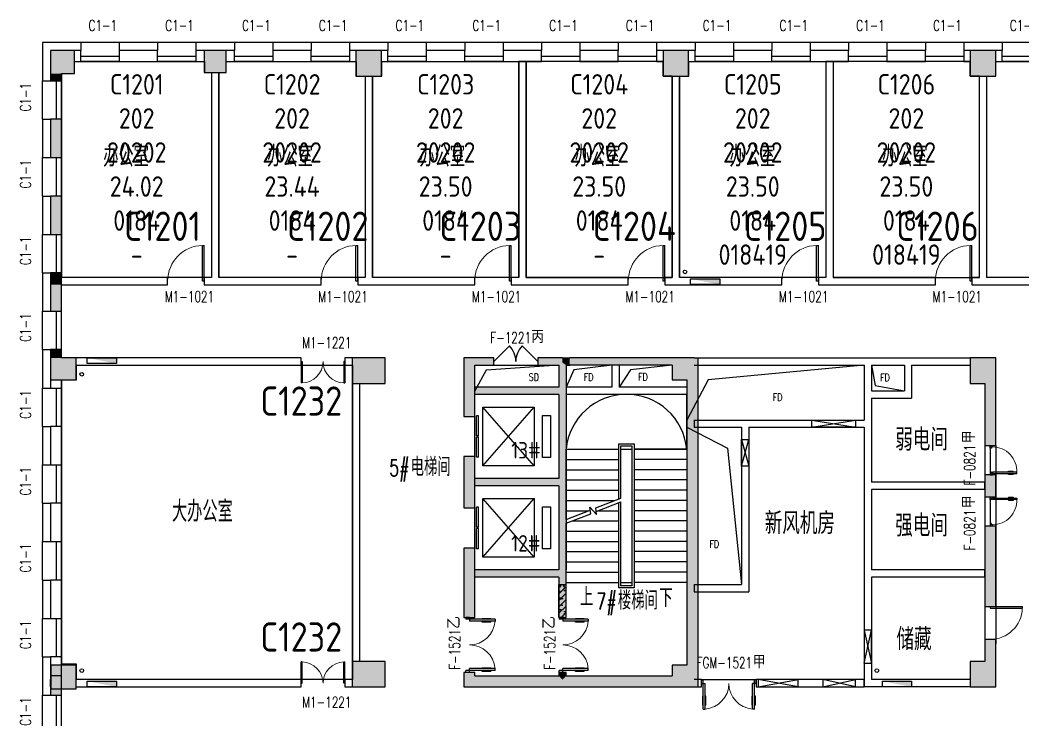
# Model space of a CAD drawing. Extents: x 1762714 to 1838512, y 310267 to 413040.
# Drawn here: x 1762739 to 1790170, y 320701 to 339840 of the extents above; entities that cross this region are included whole.
import ezdxf
from ezdxf.enums import TextEntityAlignment as Align

# ---------------------------------------------------------------- set-up
doc = ezdxf.new("R2010")
doc.units = 0
doc.header["$LTSCALE"] = 1000
doc.header["$MEASUREMENT"] = 0
for name, color, linetype in [('body', 30, 'Continuous'), ('name', 1, 'Continuous'), ('RM', 4, 'Continuous'), ('RM$', 5, 'Continuous'), ('RM$TXT', 5, 'Continuous'), ('消防', 222, 'Continuous')]:
    doc.layers.add(name, color=color, linetype=linetype)
doc.styles.add('-宋体', font='GBENOR.shx', dxfattribs={"bigfont": 'GBCBIG.shx'})
doc.styles.add('_HZTXT', font='txt.shx', dxfattribs={"width": 0.8, "bigfont": 'hztxt.shx'})
doc.styles.add('_TCH_DIM', font='SIMPLEX', dxfattribs={"bigfont": 'GBCBIG'})
doc.styles.add('_TCH_WINDOW', font='txt.shx', dxfattribs={"height": 3.5, "bigfont": 'hztxt.shx'})
doc.styles.get("Standard").update_dxf_attribs({"font": 'gbenor.shx', "bigfont": 'gbcbig.shx'})

# ---------------------------------------------------------------- blocks, each defined once
blk = doc.blocks.new('cde')
at = {"layer": '消防'}
blk.add_hatch(color=256, dxfattribs=at).paths.add_polyline_path([(-873427, -271674), (-874227, -271674), (-873427, -271834)])
blk.add_lwpolyline([(-874227, -271674), (-873427, -271674), (-873427, -271834), (-874227, -271834)], close=True, dxfattribs=at)
blk = doc.blocks.new('dxwq')
at = {"layer": 'name'}
for s, p in [('13#', (-1158128, -383031)), ('12#', (-1158128, -385577))]:
    blk.add_text(s, height=450, dxfattribs=at).set_placement(p)
blk = doc.blocks.new('$WINLIB2D$00000004')
for p, q in [((-0.5, 0.5), (0.5, 0.5)), ((-0.5, 0.241), (0.5, 0.241)), ((-0.5, -0.5), (0.5, -0.5))]:
    blk.add_line(p, q)
blk = doc.blocks.new('$DorLib2D$00000001')
for p, q in [((0.45, 0.975), (0.5, 0.975)), ((0.45, 0), (0.45, 0.975)), ((0.5, 0), (0.5, 0.975)), ((0.5, 0), (0.45, 0))]:
    blk.add_line(p, q)
at = {"lineweight": 13}
blk.add_arc((0.475, 0), 0.975, 91.4693, 180, dxfattribs=at)
blk = doc.blocks.new('$DorLib2D$00000002')
for p, q in [((-0.5, 0), (-0.5, 0.4875)), ((-0.475, 0.4875), (-0.5, 0.4875)), ((-0.475, 0), (-0.475, 0.4875)), ((0.475, 0), (0.475, 0.4875)), ((0.475, 0.4875), (0.5, 0.4875)), ((0.5, 0), (0.5, 0.4875)), ((-0.5, 0), (-0.475, 0)), ((0.5, 0), (0.475, 0))]:
    blk.add_line(p, q)
at = {"lineweight": 13}
for centre, start, end in [((-0.4875, 0), 0, 88.53072), ((0.4875, 0), 91.46928, 180)]:
    blk.add_arc(centre, 0.4875, start, end, dxfattribs=at)
blk = doc.blocks.new('$DorLib2D$00000009')
at = {"lineweight": 13}
for p, q in [((0.378, 0.782), (0.378, 0.624)), ((0.489, 0.782), (0.489, 0.624))]:
    blk.add_line(p, q, dxfattribs=at)
for p, q in [((0.413, 0.782), (0.378, 0.782)), ((0.413, 0.905), (0.413, 0.081)), ((0.454, 0.905), (0.413, 0.905)), ((0.454, 0.081), (0.454, 0.905)), ((0.489, 0.782), (0.454, 0.782)), ((0.413, 0.624), (0.378, 0.624)), ((0.489, 0.624), (0.454, 0.624)), ((-0.494, 0.081), (-0.453, 0.081)), ((-0.494, -0.002), (-0.494, 0.081)), ((-0.453, 0.081), (-0.453, 0.039)), ((-0.453, 0.039), (-0.412, 0.039)), ((-0.412, 0.039), (-0.412, -0.002)), ((0.413, 0.081), (0.454, 0.081)), ((0.454, 0.039), (0.413, 0.039)), ((0.413, 0.039), (0.413, -0.002)), ((0.495, 0.081), (0.454, 0.081)), ((0.454, 0.081), (0.454, 0.039)), ((0.495, -0.002), (0.495, 0.081)), ((-0.494, -0.002), (-0.494, -0.002)), ((-0.412, -0.002), (-0.494, -0.002)), ((0.413, -0.002), (0.495, -0.002)), ((0.495, -0.002), (0.495, -0.002))]:
    blk.add_line(p, q)
blk.add_arc((0.372, 0.082), 0.825, 87.134, 180.0717, dxfattribs=at)
blk = doc.blocks.new('$DorLib2D$00000011')
at = {"lineweight": 13}
for p, q in [((-0.483, 0.396), (-0.483, 0.235)), ((-0.417, 0.396), (-0.417, 0.235)), ((0.417, 0.396), (0.417, 0.235)), ((0.483, 0.396), (0.483, 0.235))]:
    blk.add_line(p, q, dxfattribs=at)
for p, q in [((-0.483, 0.396), (-0.467, 0.396)), ((-0.467, 0.471), (-0.467, -0.062)), ((-0.467, 0.471), (-0.433, 0.471)), ((-0.433, 0.471), (-0.433, 0.004)), ((-0.417, 0.396), (-0.433, 0.396)), ((0.417, 0.396), (0.433, 0.396)), ((0.433, 0.471), (0.433, 0.004)), ((0.467, 0.471), (0.433, 0.471)), ((0.467, 0.471), (0.467, -0.062)), ((0.483, 0.396), (0.467, 0.396)), ((-0.483, 0.235), (-0.467, 0.235)), ((-0.417, 0.235), (-0.433, 0.235)), ((0.417, 0.235), (0.433, 0.235)), ((0.483, 0.235), (0.467, 0.235)), ((-0.5, 0.004), (-0.433, 0.004)), ((-0.5, 0.004), (-0.5, -0.062)), ((0.5, 0.004), (0.433, 0.004)), ((0.5, 0.004), (0.5, -0.062)), ((-0.5, -0.062), (-0.467, -0.062)), ((0.5, -0.062), (0.467, -0.062))]:
    blk.add_line(p, q)
for centre, start, end in [((-0.467, 0.004), 0, 85.904), ((0.467, 0.004), 94.096, 180)]:
    blk.add_arc(centre, 0.467, start, end, dxfattribs=at)
blk = doc.blocks.new('$TCHSYS$LDOR22D')
for p, q in [((-0.517, 0.833), (-0.017, 0.833)), ((-0.517, 0.833), (-0.517, 0.667)), ((-0.017, 0.833), (-0.017, 0.667)), ((0.017, 0.833), (0.017, 0.667)), ((0.017, 0.833), (0.517, 0.833)), ((0.517, 0.833), (0.517, 0.667)), ((-0.517, 0.667), (-0.017, 0.667)), ((-0.5, 0.5), (0.5, 0.5)), ((0.017, 0.667), (0.517, 0.667))]:
    blk.add_line(p, q)
blk = doc.blocks.new('$DorLib2D$00000116')
at = {"color": 0}
for p, q in [((-0.5, 0), (-0.146, 0.354)), ((0.5, 0), (0.146, 0.354))]:
    blk.add_line(p, q, dxfattribs=at)
for centre, start, end in [((-0.5, 0), 0, 45), ((0.5, 0), 135, 180)]:
    blk.add_arc(centre, 0.5, start, end, dxfattribs=at)

msp = doc.modelspace()

# ---------------------------------------------------------------- hatches: boundary and pattern name
at = {"layer": 'body'}
for points in [[(1763576, 338378), (1764226, 338378), (1764226, 339003), (1763576, 339003)], [(1767776, 338403), (1768376, 338403), (1768376, 339003), (1767776, 339003)], [(1771926, 338303), (1772626, 338303), (1772626, 339003), (1771926, 339003)], [(1780326, 338303), (1781026, 338303), (1781026, 339003), (1780326, 339003)], [(1788726, 338303), (1789426, 338303), (1789426, 339003), (1788726, 339003)], [(1763876, 338378), (1763576, 338378), (1763576, 338178), (1763876, 338178)], [(1763576, 337128), (1763576, 336078), (1763876, 336078), (1763876, 337128)], [(1763576, 335028), (1763576, 333978), (1763876, 333978), (1763876, 335028)], [(1763876, 332603), (1763876, 332928), (1763576, 332928), (1763576, 332603)], [(1763576, 332603), (1763576, 331878), (1763876, 331878), (1763876, 332603)], [(1763576, 330603), (1763876, 330603), (1763876, 330828), (1763576, 330828)], [(1763576, 330003), (1764276, 330003), (1764276, 330603), (1763576, 330603)], [(1771826, 329903), (1772726, 329903), (1772726, 330603), (1771826, 330603)], [(1775176, 330403), (1775701, 330403), (1775701, 330603), (1774876, 330603)], [(1774876, 330603), (1774876, 329003), (1775176, 329003), (1775176, 330403)], [(1777576, 330603), (1776901, 330603), (1776901, 330403), (1777476, 330403), (1777576, 330470)], [(1777576, 330470), (1777676, 330403), (1777776, 330403), (1777776, 330603), (1777576, 330603)], [(1779026, 330403), (1779026, 330603), (1777776, 330603), (1777776, 330403)], [(1780576, 330403), (1780576, 330603), (1779026, 330603), (1779026, 330403)], [(1781176, 330603), (1780576, 330603), (1780576, 330003), (1781176, 330003)], [(1781176, 330603), (1781176, 330003), (1780976, 330003), (1780976, 329803), (1781276, 329803), (1781276, 330603)], [(1788726, 329903), (1789426, 329903), (1789426, 330603), (1788726, 330603)], [(1777576, 330470), (1777476, 330403), (1777476, 329803), (1777542, 329737), (1777676, 329803), (1777676, 330403)], [(1777542, 329737), (1777476, 329803), (1775176, 329803), (1775176, 329603), (1777476, 329603)], [(1777542, 329737), (1777476, 329603), (1777476, 327303), (1777542, 327237), (1777676, 327303), (1777676, 329803)], [(1780976, 322203), (1781176, 322203), (1781176, 321603), (1781276, 321603), (1781276, 329803), (1780976, 329803)], [(1789426, 329903), (1789126, 329903), (1789126, 328203), (1789426, 328203)], [(1775176, 326503), (1775176, 327903), (1774876, 327903), (1774876, 326503)], [(1777542, 327237), (1777476, 327303), (1775176, 327303), (1775176, 327103), (1777476, 327103)], [(1777542, 327237), (1777476, 327103), (1777476, 324803), (1777542, 324737), (1777676, 324803), (1777676, 327303)], [(1789426, 326803), (1789426, 327403), (1789126, 327403), (1789126, 326803)], [(1789426, 323803), (1789426, 326003), (1789126, 326003), (1789126, 323803)], [(1775176, 323503), (1775176, 325403), (1774876, 325403), (1774876, 323503)], [(1777542, 324737), (1777476, 324803), (1775176, 324803), (1775176, 324603), (1777476, 324603)], [(1777476, 324603), (1777476, 323503), (1777676, 323503), (1777676, 324803), (1777542, 324737)], [(1789126, 322303), (1789426, 322303), (1789426, 322903), (1789126, 322903)], [(1763583, 321553), (1764276, 321553), (1764276, 322203), (1763583, 322203)], [(1771826, 321603), (1772726, 321603), (1772726, 322303), (1771826, 322303)], [(1781176, 322203), (1780576, 322203), (1780576, 321603), (1781176, 321603)], [(1788726, 321603), (1789426, 321603), (1789426, 322303), (1788726, 322303)], [(1763576, 321903), (1763576, 321378), (1763876, 321378), (1763876, 321903)], [(1775176, 321903), (1775176, 322003), (1774876, 322003), (1774876, 321603)], [(1775176, 321903), (1774876, 321603), (1777576, 321603), (1777576, 321803), (1777476, 321903)], [(1777676, 321903), (1777676, 322003), (1777476, 322003), (1777476, 321903), (1777576, 321803)], [(1777576, 321803), (1777576, 321603), (1780576, 321603), (1780576, 321903), (1777676, 321903)]]:
    msp.add_hatch(color=256, dxfattribs=at).paths.add_polyline_path(points)
h = msp.add_hatch(dxfattribs=at)
h.set_pattern_fill('钢筋混凝土', color=256, scale=50, style=0)
h.set_pattern_definition([(45, (1599797.81, 668490.62), (-88.388348, 88.388348), []), (50, (1599797.8, 668490.62), (358.6301, -31.37607), [37.5, -412.5]), (355, (1599797.8, 668490.62), (-69.37567, 376.09607), [30, -330]), (100.4514, (1599827.7, 668488), (289.2547, 344.71977), [31.8701, -350.57106]), (46.1842, (1599797.8, 668590.6), (533.6205, -82.7595), [56.25, -618.75]), (96.6356, (1599842.3, 668583.7), (467.33135, 487.05894), [47.80514, -525.8565]), (351.1842, (1599797.8, 668590.6), (467.331, 487.0593), [45, -495]), (21, (1599847.8, 668565.62), (298.45353, -201.30945), [37.5, -412.5]), (326, (1599847.8, 668565.62), (121.65767, 362.57502), [30, -330]), (71.4514, (1599872.68, 668548.85), (420.1113, 161.26525), [31.8701, -350.57106]), (37.5, (1599797.81, 668490.62), (6.079928, 166.446927), [0, -326, 0, -335, 0, -331.25]), (7.5, (1599797.8, 668490.62), (131.53477, 197.20586), [0, -191, 0, -318.5, 0, -126.25]), (327.5, (1599686.31, 668490.62), (266.91122, -11.277436), [0, -125, 0, -390, 0, -517.5]), (317.5, (1599636.3, 668490.62), (291.59308, 50.05249), [0, -162.5, 0, -259, 0, -367.5])])
h.paths.add_polyline_path([(1777676, 323503), (1777676, 324403), (1777476, 324403), (1777476, 323503)])

# ---------------------------------------------------------------- linework, layer by layer
for p, q in [((1763351, 339228), (1763351, 338178)), ((1764401, 339228), (1763351, 339228)), ((1764401, 339228), (1764401, 339003)), ((1766501, 339228), (1765451, 339228)), ((1765451, 339228), (1765451, 339003)), ((1766501, 339228), (1766501, 339003)), ((1768076, 339228), (1767551, 339228)), ((1767551, 339228), (1767551, 339003)), ((1768601, 339228), (1768076, 339228)), ((1768601, 339228), (1768601, 339003)), ((1770701, 339228), (1769651, 339228)), ((1769651, 339228), (1769651, 339003)), ((1770701, 339228), (1770701, 339003)), ((1772276, 339228), (1771751, 339228)), ((1771751, 339228), (1771751, 339003)), ((1772801, 339228), (1772276, 339228)), ((1772801, 339228), (1772801, 339003)), ((1774901, 339228), (1773851, 339228)), ((1773851, 339228), (1773851, 339003)), ((1774901, 339228), (1774901, 339003)), ((1777001, 339228), (1775951, 339228)), ((1775951, 339228), (1775951, 339003)), ((1777001, 339228), (1777001, 339003)), ((1779101, 339228), (1778051, 339228)), ((1778051, 339228), (1778051, 339003)), ((1779101, 339228), (1779101, 339003)), ((1780676, 339228), (1780151, 339228)), ((1780151, 339228), (1780151, 339003)), ((1781201, 339228), (1780676, 339228)), ((1781201, 339228), (1781201, 339003)), ((1783301, 339228), (1782251, 339228)), ((1782251, 339228), (1782251, 339003)), ((1783301, 339228), (1783301, 339003)), ((1785401, 339228), (1784351, 339228)), ((1784351, 339228), (1784351, 339003)), ((1785401, 339228), (1785401, 339003)), ((1787501, 339228), (1786451, 339228)), ((1786451, 339228), (1786451, 339003)), ((1787501, 339228), (1787501, 339003)), ((1789076, 339228), (1788551, 339228)), ((1788551, 339228), (1788551, 339003)), ((1789601, 339228), (1789076, 339228)), ((1789601, 339228), (1789601, 339003)), ((1764196, 339003), (1763576, 339003)), ((1763576, 339003), (1763576, 338378)), ((1764226, 339003), (1764196, 339003)), ((1764226, 338378), (1764226, 339003)), ((1764401, 339003), (1764226, 339003)), ((1764401, 338703), (1764401, 339003)), ((1766501, 339003), (1765451, 339003)), ((1765451, 339003), (1765451, 338703)), ((1766501, 338703), (1766501, 339003)), ((1767776, 339003), (1767551, 339003)), ((1767551, 339003), (1767551, 338703)), ((1768376, 339003), (1767776, 339003)), ((1767776, 339003), (1767776, 338403)), ((1768601, 339003), (1768376, 339003)), ((1768376, 338403), (1768376, 339003)), ((1768601, 338703), (1768601, 339003)), ((1770701, 339003), (1769651, 339003)), ((1769651, 339003), (1769651, 338703)), ((1770701, 338703), (1770701, 339003)), ((1771926, 339003), (1771751, 339003)), ((1771751, 339003), (1771751, 338703)), ((1772626, 339003), (1771926, 339003)), ((1771926, 339003), (1771926, 338303)), ((1772801, 339003), (1772626, 339003)), ((1772626, 338303), (1772626, 339003)), ((1772801, 338703), (1772801, 339003)), ((1774901, 339003), (1773851, 339003)), ((1773851, 339003), (1773851, 338703)), ((1774901, 338703), (1774901, 339003)), ((1777001, 339003), (1775951, 339003)), ((1775951, 339003), (1775951, 338703)), ((1777001, 338703), (1777001, 339003)), ((1779101, 339003), (1778051, 339003)), ((1778051, 339003), (1778051, 338703)), ((1779101, 338703), (1779101, 339003)), ((1780326, 339003), (1780151, 339003)), ((1780151, 339003), (1780151, 338703)), ((1781026, 339003), (1780326, 339003)), ((1780326, 339003), (1780326, 338303)), ((1781201, 339003), (1781026, 339003)), ((1781026, 338303), (1781026, 339003)), ((1781201, 338703), (1781201, 339003)), ((1783301, 339003), (1782251, 339003)), ((1782251, 339003), (1782251, 338703)), ((1783301, 338703), (1783301, 339003)), ((1785401, 339003), (1784351, 339003)), ((1784351, 339003), (1784351, 338703)), ((1785401, 338703), (1785401, 339003)), ((1787501, 339003), (1786451, 339003)), ((1786451, 339003), (1786451, 338703)), ((1787501, 338703), (1787501, 339003)), ((1788726, 339003), (1788551, 339003)), ((1788551, 339003), (1788551, 338703)), ((1789426, 339003), (1788726, 339003)), ((1788726, 339003), (1788726, 338303)), ((1789601, 339003), (1789426, 339003)), ((1789426, 338303), (1789426, 339003)), ((1789601, 338703), (1789601, 339003)), ((1764226, 338703), (1764401, 338703)), ((1765451, 338703), (1766501, 338703)), ((1767551, 338703), (1767776, 338703)), ((1768376, 338703), (1768601, 338703)), ((1769651, 338703), (1770701, 338703)), ((1771751, 338703), (1771926, 338703)), ((1772626, 338703), (1772801, 338703)), ((1773851, 338703), (1774901, 338703)), ((1775951, 338703), (1777001, 338703)), ((1776376, 338703), (1776376, 332803)), ((1776576, 338703), (1776376, 338703)), ((1776576, 338703), (1776576, 332803)), ((1778051, 338703), (1779101, 338703)), ((1780151, 338703), (1780326, 338703)), ((1781026, 338703), (1781201, 338703)), ((1782251, 338703), (1783301, 338703)), ((1784351, 338703), (1785401, 338703)), ((1784776, 338703), (1784776, 332803)), ((1784976, 338703), (1784776, 338703)), ((1784976, 338703), (1784976, 332803)), ((1786451, 338703), (1787501, 338703)), ((1788551, 338703), (1788726, 338703)), ((1789426, 338703), (1789601, 338703)), ((1763576, 338378), (1763576, 338178)), ((1763876, 338178), (1763876, 338378)), ((1763876, 338378), (1764226, 338378)), ((1767776, 338403), (1768376, 338403)), ((1767976, 338403), (1767976, 332803)), ((1768176, 338403), (1768176, 332803)), ((1771926, 338303), (1772626, 338303)), ((1772176, 338303), (1772176, 332803)), ((1772376, 338303), (1772376, 332803)), ((1780326, 338303), (1781026, 338303)), ((1780576, 338303), (1780576, 332803)), ((1780776, 338303), (1780776, 332803)), ((1788726, 338303), (1789426, 338303)), ((1788976, 338303), (1788976, 332803)), ((1789176, 338303), (1789176, 332803)), ((1763351, 338178), (1763576, 338178)), ((1763576, 338178), (1763876, 338178)), ((1763351, 337128), (1763351, 336078)), ((1763351, 337128), (1763576, 337128)), ((1763576, 337128), (1763576, 336078)), ((1763876, 337128), (1763576, 337128)), ((1763876, 336078), (1763876, 337128)), ((1763351, 336078), (1763576, 336078)), ((1763576, 336078), (1763876, 336078)), ((1763351, 335028), (1763351, 333978)), ((1763351, 335028), (1763576, 335028)), ((1763576, 335028), (1763576, 333978)), ((1763876, 335028), (1763576, 335028)), ((1763876, 333978), (1763876, 335028)), ((1763351, 333978), (1763576, 333978)), ((1763576, 333978), (1763876, 333978)), ((1763351, 332928), (1763351, 332603)), ((1763351, 332928), (1763576, 332928)), ((1763876, 332928), (1763576, 332928)), ((1763576, 332928), (1763576, 332603)), ((1763876, 332603), (1763876, 332928)), ((1766776, 332803), (1763876, 332803)), ((1766776, 332603), (1766776, 332803)), ((1767976, 332803), (1767776, 332803)), ((1767776, 332803), (1767776, 332603)), ((1770976, 332803), (1768176, 332803)), ((1770976, 332603), (1770976, 332803)), ((1772176, 332803), (1771976, 332803)), ((1771976, 332803), (1771976, 332603)), ((1775176, 332803), (1772376, 332803)), ((1775176, 332603), (1775176, 332803)), ((1776376, 332803), (1776176, 332803)), ((1776176, 332803), (1776176, 332603)), ((1779376, 332803), (1776576, 332803)), ((1779376, 332603), (1779376, 332803)), ((1780576, 332803), (1780376, 332803)), ((1780376, 332803), (1780376, 332603)), ((1783576, 332803), (1780776, 332803)), ((1783576, 332603), (1783576, 332803)), ((1784776, 332803), (1784576, 332803)), ((1784576, 332803), (1784576, 332603)), ((1787776, 332803), (1784976, 332803)), ((1787776, 332603), (1787776, 332803)), ((1788976, 332803), (1788776, 332803)), ((1788776, 332803), (1788776, 332603)), ((1791976, 332803), (1789176, 332803)), ((1763351, 332603), (1763351, 331878)), ((1763576, 332603), (1763576, 331878)), ((1763876, 331878), (1763876, 332603)), ((1763876, 332603), (1766776, 332603)), ((1767776, 332603), (1767976, 332603)), ((1767976, 332603), (1770976, 332603)), ((1771976, 332603), (1772176, 332603)), ((1772176, 332603), (1775176, 332603)), ((1776176, 332603), (1776376, 332603)), ((1776376, 332603), (1779376, 332603)), ((1780376, 332603), (1780576, 332603)), ((1780576, 332603), (1783576, 332603)), ((1784576, 332603), (1784776, 332603)), ((1784776, 332603), (1787776, 332603)), ((1788776, 332603), (1788976, 332603)), ((1788976, 332603), (1791976, 332603)), ((1763351, 331878), (1763576, 331878)), ((1763576, 331878), (1763876, 331878)), ((1763351, 330828), (1763351, 330303)), ((1763351, 330828), (1763576, 330828)), ((1763876, 330828), (1763576, 330828)), ((1763576, 330828), (1763576, 330603)), ((1763876, 330603), (1763876, 330828)), ((1763576, 330603), (1763576, 330003)), ((1764276, 330603), (1763876, 330603)), ((1770426, 330603), (1764276, 330603)), ((1764276, 330003), (1764276, 330603)), ((1770426, 330403), (1770426, 330603)), ((1771826, 330603), (1771626, 330603)), ((1771626, 330603), (1771626, 330403)), ((1772726, 330603), (1771826, 330603)), ((1771826, 330603), (1771826, 329903)), ((1772726, 329903), (1772726, 330603)), ((1775701, 330603), (1774876, 330603)), ((1774876, 330603), (1774876, 329003)), ((1775701, 330403), (1775701, 330603)), ((1777576, 330603), (1776901, 330603)), ((1776901, 330603), (1776901, 330403)), ((1777576, 330603), (1777776, 330603)), ((1779026, 330603), (1777776, 330603)), ((1780576, 330603), (1779026, 330603)), ((1781176, 330603), (1780576, 330603)), ((1781176, 330603), (1786026, 330603)), ((1781276, 330603), (1781276, 329803)), ((1786026, 330603), (1787126, 330603)), ((1787126, 330603), (1788726, 330603)), ((1789426, 330603), (1788726, 330603)), ((1788726, 330603), (1788726, 329903)), ((1789426, 329903), (1789426, 330603)), ((1763351, 330303), (1763351, 329778)), ((1764276, 330403), (1770426, 330403)), ((1771626, 330403), (1771826, 330403)), ((1775176, 330403), (1775701, 330403)), ((1775176, 329003), (1775176, 330403)), ((1775491, 330270), (1775176, 329703)), ((1777476, 330403), (1775491, 330270)), ((1775701, 330403), (1776901, 330403)), ((1776901, 330403), (1777476, 330403)), ((1777476, 330403), (1777476, 329803)), ((1777676, 330403), (1777676, 329803)), ((1777676, 330403), (1777776, 330403)), ((1777885, 330279), (1777676, 329803)), ((1779026, 330403), (1777776, 330403)), ((1778926, 330403), (1777885, 330279)), ((1778926, 330403), (1778926, 329803)), ((1780576, 330403), (1779026, 330403)), ((1779126, 330403), (1779126, 329803)), ((1779435, 330279), (1779126, 329803)), ((1780576, 330403), (1779435, 330279)), ((1780576, 330403), (1780576, 330003)), ((1781176, 330403), (1785826, 330403)), ((1785826, 330403), (1785826, 329703)), ((1786026, 330403), (1786125, 329848)), ((1786026, 330403), (1786026, 329703)), ((1786026, 330403), (1786926, 330403)), ((1786926, 330403), (1786926, 329703)), ((1787126, 330403), (1787126, 329503)), ((1787126, 330403), (1788726, 330403)), ((1763576, 330003), (1763576, 329778)), ((1763576, 330003), (1764276, 330003)), ((1763876, 329778), (1763876, 330003)), ((1780576, 330003), (1780976, 330003)), ((1780976, 330003), (1780976, 329803)), ((1763351, 329778), (1763576, 329778)), ((1763576, 329778), (1763876, 329778)), ((1771826, 329903), (1772726, 329903)), ((1771826, 329903), (1771826, 322303)), ((1772026, 329903), (1772026, 322303)), ((1777476, 329803), (1775176, 329803)), ((1775176, 329603), (1775176, 329803)), ((1777676, 329803), (1777676, 327303)), ((1778926, 329803), (1777676, 329803)), ((1780976, 329803), (1779126, 329803)), ((1780976, 329803), (1780976, 322203)), ((1781276, 329803), (1781276, 321603)), ((1786125, 329848), (1786926, 329703)), ((1788726, 329903), (1789126, 329903)), ((1789126, 329903), (1789126, 328203)), ((1789426, 328203), (1789426, 329903)), ((1777476, 329603), (1775176, 329603)), ((1777476, 329603), (1777476, 327303)), ((1779026, 329603), (1777676, 329603)), ((1780976, 329603), (1777676, 329603)), ((1777676, 329603), (1777676, 328103)), ((1780976, 329603), (1779026, 329603)), ((1780976, 328103), (1780976, 329603)), ((1785826, 329703), (1785826, 328903)), ((1786026, 329703), (1786926, 329703)), ((1786026, 329503), (1787126, 329503)), ((1786026, 329503), (1786026, 328903)), ((1775401, 327653), (1775401, 329253)), ((1775401, 329253), (1776801, 329253)), ((1776801, 327653), (1775401, 329253)), ((1775401, 327653), (1776801, 329253)), ((1776801, 329253), (1776801, 327653)), ((1774876, 329003), (1775176, 329003)), ((1777026, 327878), (1777026, 329028)), ((1777026, 329028), (1777251, 329028)), ((1777251, 329028), (1777251, 327878)), ((1781176, 328903), (1782676, 328903)), ((1781176, 328903), (1781176, 328703)), ((1782676, 328903), (1785826, 328903)), ((1784394, 328903, -200000), (1785594, 328903, -200000)), ((1784394, 328703, -200000), (1784394, 328903, -200000)), ((1784394, 328703), (1785594, 328903, -200000)), ((1784394, 328903, -200000), (1785594, 328703, -200000)), ((1785594, 328903, -200000), (1785594, 328703, -200000)), ((1786026, 328903), (1786026, 327203)), ((1763351, 328728), (1763351, 327678)), ((1763351, 328728), (1763576, 328728)), ((1763576, 328728), (1763576, 327678)), ((1763876, 328728), (1763576, 328728)), ((1763876, 327678), (1763876, 328728)), ((1780976, 328703), (1782092, 328134)), ((1781176, 328703), (1782476, 328703)), ((1782476, 328703), (1782476, 324403)), ((1782676, 328703), (1782676, 324203)), ((1782676, 328703), (1785826, 328703)), ((1785594, 328703, -200000), (1784394, 328703, -200000)), ((1785826, 328703), (1785826, 327103)), ((1782476, 328368), (1782676, 328368)), ((1782476, 327638), (1782476, 328368)), ((1782476, 328368), (1782676, 327638)), ((1782476, 327638), (1782676, 328368)), ((1782676, 328368), (1782676, 327638)), ((1777676, 326186), (1777676, 328103)), ((1777676, 328103), (1779116, 328103)), ((1777676, 328103), (1779116, 328103)), ((1779116, 326745), (1779116, 328253)), ((1779116, 328253), (1779536, 328253)), ((1779176, 326769), (1779176, 328193)), ((1779176, 328193), (1779476, 328193)), ((1779176, 326769), (1779176, 328103)), ((1779176, 328103), (1779476, 328103)), ((1779476, 328193), (1779476, 324373)), ((1779476, 328103), (1779476, 324463)), ((1779536, 328253), (1779536, 324313)), ((1780976, 328103), (1779536, 328103)), ((1779536, 328103), (1780976, 328103)), ((1780976, 328103), (1780976, 324463)), ((1782092, 328134), (1782476, 324403)), ((1789126, 328203), (1789126, 327403)), ((1789126, 328203), (1789126, 322903)), ((1789126, 328203), (1789426, 328203)), ((1789274, 328203), (1789274, 327403)), ((1789426, 328203), (1789426, 322787)), ((1775176, 327903), (1774876, 327903)), ((1774876, 327903), (1774876, 326503)), ((1775176, 326503), (1775176, 327903)), ((1777251, 327878), (1777026, 327878)), ((1777676, 327823), (1779116, 327823)), ((1780976, 327823), (1779536, 327823)), ((1763351, 327678), (1763576, 327678)), ((1763576, 327678), (1763876, 327678)), ((1776801, 327653), (1775401, 327653)), ((1777676, 327543), (1779116, 327543)), ((1780976, 327543), (1779536, 327543)), ((1782676, 327638), (1782476, 327638)), ((1777476, 327303), (1775176, 327303)), ((1775176, 327103), (1775176, 327303)), ((1777676, 327303), (1777676, 324803)), ((1777676, 327263), (1779116, 327263)), ((1780976, 327263), (1779536, 327263)), ((1789426, 327403), (1789126, 327403)), ((1789126, 327403), (1789126, 326803)), ((1789426, 326803), (1789426, 327403)), ((1777476, 327103), (1775176, 327103)), ((1777476, 327103), (1777476, 324803)), ((1777676, 326983), (1779116, 326983)), ((1780976, 326983), (1779536, 326983)), ((1785826, 327103), (1785826, 324803)), ((1789126, 327203), (1786026, 327203)), ((1789126, 327003), (1786026, 327003)), ((1786026, 327003), (1786026, 324803)), ((1789126, 327003), (1789126, 327203)), ((1775401, 325153), (1775401, 326753)), ((1775401, 326753), (1776801, 326753)), ((1776801, 325153), (1775401, 326753)), ((1775401, 325153), (1776801, 326753)), ((1776801, 326753), (1776801, 325153)), ((1777676, 326703), (1779008, 326703)), ((1778485, 326500), (1779176, 326769)), ((1780976, 326703), (1779536, 326703)), ((1789126, 326803), (1789126, 326003)), ((1789126, 326803), (1789426, 326803)), ((1789274, 326800), (1789274, 326003)), ((1763351, 326628), (1763351, 325578)), ((1763351, 326628), (1763576, 326628)), ((1763576, 326628), (1763576, 325578)), ((1763876, 326628), (1763576, 326628)), ((1763876, 325578), (1763876, 326628)), ((1774876, 326503), (1775176, 326503)), ((1777026, 325378), (1777026, 326528)), ((1777026, 326528), (1777251, 326528)), ((1777251, 326528), (1777251, 325378)), ((1777676, 326186), (1778336, 326442)), ((1778347, 326339), (1778328, 326517)), ((1778328, 326517), (1778505, 326315)), ((1778505, 326315), (1778485, 326500)), ((1778496, 326397), (1779176, 326661)), ((1779116, 324313), (1779116, 326638)), ((1779176, 324463), (1779176, 326661)), ((1779176, 324373), (1779176, 326661)), ((1777676, 326423), (1778288, 326423)), ((1777676, 326078), (1778347, 326339)), ((1778564, 326423), (1779116, 326423)), ((1780976, 326423), (1779536, 326423)), ((1777676, 324463), (1777676, 326078)), ((1777843, 326143), (1779116, 326143)), ((1780976, 326143), (1779536, 326143)), ((1789426, 326003), (1789126, 326003)), ((1789126, 326003), (1789126, 323803)), ((1789426, 323803), (1789426, 326003)), ((1777676, 325863), (1779116, 325863)), ((1780976, 325863), (1779536, 325863)), ((1763351, 325578), (1763576, 325578)), ((1763576, 325578), (1763876, 325578)), ((1775176, 325403), (1774876, 325403)), ((1774876, 325403), (1774876, 323503)), ((1775176, 323503), (1775176, 325403)), ((1777251, 325378), (1777026, 325378)), ((1777676, 325583), (1779116, 325583)), ((1780976, 325583), (1779536, 325583)), ((1776801, 325153), (1775401, 325153)), ((1777676, 325303), (1779116, 325303)), ((1780976, 325303), (1779536, 325303)), ((1777476, 324803), (1775176, 324803)), ((1775176, 324603), (1775176, 324803)), ((1777676, 325023), (1779116, 325023)), ((1777676, 323503), (1777676, 324803)), ((1780976, 325023), (1779536, 325023)), ((1785826, 324803), (1785826, 321603)), ((1789126, 324803), (1786026, 324803)), ((1789126, 324603), (1789126, 324803)), ((1763351, 324528), (1763351, 323478)), ((1763351, 324528), (1763576, 324528)), ((1763576, 324528), (1763576, 323478)), ((1763876, 324528), (1763576, 324528)), ((1763876, 323478), (1763876, 324528)), ((1777476, 324603), (1775176, 324603)), ((1777476, 324603), (1777476, 323503)), ((1777676, 324743), (1779116, 324743)), ((1780976, 324743), (1779536, 324743)), ((1789126, 324603), (1786026, 324603)), ((1786026, 324603), (1786026, 321803)), ((1777476, 323503), (1777476, 324403)), ((1777476, 324403), (1777676, 324403)), ((1777676, 324463), (1779116, 324463)), ((1777676, 323503), (1777676, 324403)), ((1779536, 324313), (1779116, 324313)), ((1779176, 324463), (1779476, 324463)), ((1779476, 324373), (1779176, 324373)), ((1780976, 324463), (1779536, 324463)), ((1781176, 324403), (1782476, 324403)), ((1781176, 324403), (1781176, 324203)), ((1781176, 324203), (1782676, 324203)), ((1789126, 323803), (1789426, 323803)), ((1763351, 323478), (1763576, 323478)), ((1763576, 323478), (1763876, 323478)), ((1774876, 323503), (1775176, 323503)), ((1777476, 323503), (1777676, 323503)), ((1777476, 323503), (1777676, 323503)), ((1786026, 323153), (1785826, 323153)), ((1785826, 323153), (1785826, 322253)), ((1785826, 323153), (1786026, 322253)), ((1785826, 322253), (1786026, 323153)), ((1786026, 322253), (1786026, 323153)), ((1789426, 322903), (1789126, 322903)), ((1789126, 322903), (1789126, 322303)), ((1789426, 322303), (1789426, 322903)), ((1763351, 322428), (1763351, 321903)), ((1763351, 322428), (1763576, 322428)), ((1763876, 322428), (1763576, 322428)), ((1763576, 322428), (1763576, 321903)), ((1763876, 321903), (1763876, 322428)), ((1764276, 322203), (1763583, 322203)), ((1763583, 322203), (1763583, 321553)), ((1764276, 321553), (1764276, 322203)), ((1772726, 322303), (1771826, 322303)), ((1771826, 322303), (1771826, 321603)), ((1772726, 321603), (1772726, 322303)), ((1780976, 322203), (1780576, 322203)), ((1780576, 322203), (1780576, 321903)), ((1785826, 322253), (1786026, 322253)), ((1789126, 322303), (1788726, 322303)), ((1788726, 322303), (1788726, 321603)), ((1789426, 321603), (1789426, 322303)), ((1763351, 321903), (1763351, 321378)), ((1763576, 321903), (1763576, 321378)), ((1763876, 321903), (1763576, 321903)), ((1763583, 321803), (1763576, 321803)), ((1763576, 321603), (1763576, 321803)), ((1763876, 321378), (1763876, 321903)), ((1770426, 321803), (1764276, 321803)), ((1770426, 321603), (1770426, 321803)), ((1771826, 321803), (1771626, 321803)), ((1771626, 321803), (1771626, 321603)), ((1775176, 322003), (1774876, 322003)), ((1774876, 322003), (1774876, 321603)), ((1775176, 321903), (1775176, 322003)), ((1775176, 321903), (1777476, 321903)), ((1777676, 322003), (1777476, 322003)), ((1777476, 322003), (1777476, 321903)), ((1777676, 321903), (1777676, 322003)), ((1777676, 321903), (1780576, 321903)), ((1781376, 321803), (1781176, 321803)), ((1781376, 321803), (1782876, 321803)), ((1781376, 321603), (1781376, 321803)), ((1785826, 321803), (1782876, 321803)), ((1782876, 321803), (1782876, 321603)), ((1784026, 321803, -200000), (1782926, 321803, -200000)), ((1782926, 321803, -200000), (1782926, 321603, -200000)), ((1782926, 321603, -200000), (1784026, 321803, -200000)), ((1784026, 321603, -200000), (1782926, 321803, -200000)), ((1784026, 321603, -200000), (1784026, 321803, -200000)), ((1785594, 321803, -200000), (1784694, 321803, -200000)), ((1784694, 321803, -200000), (1784694, 321603, -200000)), ((1784694, 321603, -200000), (1785594, 321803, -200000)), ((1785594, 321603, -200000), (1784694, 321803, -200000)), ((1785594, 321603, -200000), (1785594, 321803, -200000)), ((1785826, 321603), (1785826, 321803)), ((1788726, 321803), (1786026, 321803)), ((1763583, 321603), (1763576, 321603)), ((1763583, 321553), (1764276, 321553)), ((1764276, 321603), (1770426, 321603)), ((1771626, 321603), (1771826, 321603)), ((1771826, 321603), (1772726, 321603)), ((1774876, 321603), (1777576, 321603)), ((1777576, 321603), (1780576, 321603)), ((1780576, 321603), (1781176, 321603)), ((1781176, 321603), (1781376, 321603)), ((1782876, 321603), (1785826, 321603)), ((1782926, 321603, -200000), (1784026, 321603, -200000)), ((1784694, 321603, -200000), (1785594, 321603, -200000)), ((1788726, 321603), (1785826, 321603)), ((1788726, 321603), (1789426, 321603)), ((1763351, 321378), (1763576, 321378)), ((1763576, 321378), (1763876, 321378))]:
    msp.add_line(p, q, dxfattribs=at)
msp.add_lwpolyline([(1785826, 330403), (1781557, 330003), (1780976, 328903)], dxfattribs=at)
for points in [[(1780366, 324463, 0, 0, 0), (1780366, 328792, 0, 0, 0), (1778216, 328792, 0, 0, 0), (1778216, 326406, 120, 0, 0), (1778216, 325956, 0, 0, 0)], [(1778212, 324585, 0, 0, 0), (1778212, 325115, 120, 0, 0), (1778212, 325565, 0, 0, 0)]]:
    msp.add_lwpolyline(points, format="xyseb", dxfattribs=at)
msp.add_arc((1779326, 327949), 1657, 5.3379, 174.6621, dxfattribs=at)
at = {"layer": 'RM'}
msp.add_lwpolyline([(1763880, 330003), (1764280, 330003), (1764280, 330403), (1771831, 330403), (1771831, 321803), (1764280, 321803), (1764280, 322228), (1763880, 322228)], close=True, dxfattribs=at)
at = {"layer": 'RM$'}
for points in [[(1763880, 338378), (1764230, 338378), (1764230, 338703), (1767780, 338703), (1767780, 338403), (1767980, 338403), (1767980, 332803), (1763880, 332803)], [(1768180, 338403), (1768380, 338403), (1768380, 338703), (1771930, 338703), (1771930, 338303), (1772180, 338303), (1772180, 332803), (1768180, 332803)], [(1772380, 338303), (1772630, 338303), (1772630, 338703), (1776380, 338703), (1776380, 332803), (1772380, 332803)], [(1776580, 338703), (1776580, 332803), (1780580, 332803), (1780580, 338303), (1780330, 338303), (1780330, 338703)], [(1780780, 338303), (1781030, 338303), (1781030, 338703), (1784780, 338703), (1784780, 332803), (1780780, 332803)], [(1784980, 338703), (1784980, 332803), (1788981, 332803), (1788981, 338303), (1788730, 338303), (1788730, 338703)], [(1789181, 338303), (1789430, 338303), (1789430, 338703), (1793180, 338703), (1793180, 332803), (1789180, 332803)]]:
    msp.add_lwpolyline(points, close=True, dxfattribs=at)
at = {"layer": '消防', "linetype": 'Continuous'}
for centre in [(1780926, 332953), (1764426, 330153), (1764426, 322053), (1786176, 322053)]:
    msp.add_circle(centre, 50, dxfattribs=at)

# ---------------------------------------------------------------- block references
at = {"layer": 'body'}
ref = msp.add_blockref('$WINLIB2D$00000004', (1764926, 338966), dxfattribs=dict(at, xscale=1050, yscale=525, zscale=1050, rotation=180))
ref.add_attrib('A', 'C1-1', (1764611, 339542), dxfattribs={"height": 297.5, "style": '_TCH_WINDOW', "width": 0.705882})
ref = msp.add_blockref('$WINLIB2D$00000004', (1767026, 338966), dxfattribs=dict(at, xscale=1050, yscale=525, zscale=1050, rotation=180))
ref.add_attrib('A', 'C1-1', (1766711, 339542), dxfattribs={"height": 297.5, "style": '_TCH_WINDOW', "width": 0.705882})
ref = msp.add_blockref('$WINLIB2D$00000004', (1769126, 338966), dxfattribs=dict(at, xscale=1050, yscale=525, zscale=1050, rotation=180))
ref.add_attrib('A', 'C1-1', (1768811, 339542), dxfattribs={"height": 297.5, "style": '_TCH_WINDOW', "width": 0.705882})
ref = msp.add_blockref('$WINLIB2D$00000004', (1771226, 338966), dxfattribs=dict(at, xscale=1050, yscale=525, zscale=1050, rotation=180))
ref.add_attrib('A', 'C1-1', (1770911, 339542), dxfattribs={"height": 297.5, "style": '_TCH_WINDOW', "width": 0.705882})
ref = msp.add_blockref('$WINLIB2D$00000004', (1773326, 338966), dxfattribs=dict(at, xscale=1050, yscale=525, zscale=1050, rotation=180))
ref.add_attrib('A', 'C1-1', (1773011, 339542), dxfattribs={"height": 297.5, "style": '_TCH_WINDOW', "width": 0.705882})
ref = msp.add_blockref('$WINLIB2D$00000004', (1775426, 338966), dxfattribs=dict(at, xscale=1050, yscale=525, zscale=1050, rotation=180))
ref.add_attrib('A', 'C1-1', (1775111, 339542), dxfattribs={"height": 297.5, "style": '_TCH_WINDOW', "width": 0.705882})
ref = msp.add_blockref('$WINLIB2D$00000004', (1777526, 338966), dxfattribs=dict(at, xscale=1050, yscale=525, zscale=1050, rotation=180))
ref.add_attrib('A', 'C1-1', (1777211, 339542), dxfattribs={"height": 297.5, "style": '_TCH_WINDOW', "width": 0.705882})
ref = msp.add_blockref('$WINLIB2D$00000004', (1779626, 338966), dxfattribs=dict(at, xscale=1050, yscale=525, zscale=1050, rotation=180))
ref.add_attrib('A', 'C1-1', (1779311, 339542), dxfattribs={"height": 297.5, "style": '_TCH_WINDOW', "width": 0.705882})
ref = msp.add_blockref('$WINLIB2D$00000004', (1781726, 338966), dxfattribs=dict(at, xscale=1050, yscale=525, zscale=1050, rotation=180))
ref.add_attrib('A', 'C1-1', (1781411, 339542), dxfattribs={"height": 297.5, "style": '_TCH_WINDOW', "width": 0.705882})
ref = msp.add_blockref('$WINLIB2D$00000004', (1783826, 338966), dxfattribs=dict(at, xscale=1050, yscale=525, zscale=1050, rotation=180))
ref.add_attrib('A', 'C1-1', (1783511, 339542), dxfattribs={"height": 297.5, "style": '_TCH_WINDOW', "width": 0.705882})
ref = msp.add_blockref('$WINLIB2D$00000004', (1785926, 338966), dxfattribs=dict(at, xscale=1050, yscale=525, zscale=1050, rotation=180))
ref.add_attrib('A', 'C1-1', (1785611, 339542), dxfattribs={"height": 297.5, "style": '_TCH_WINDOW', "width": 0.705882})
ref = msp.add_blockref('$WINLIB2D$00000004', (1788026, 338966), dxfattribs=dict(at, xscale=1050, yscale=525, zscale=1050, rotation=180))
ref.add_attrib('A', 'C1-1', (1787711, 339542), dxfattribs={"height": 297.5, "style": '_TCH_WINDOW', "width": 0.705882})
ref = msp.add_blockref('$WINLIB2D$00000004', (1790126, 338966), dxfattribs=dict(at, xscale=1050, yscale=525, zscale=1050, rotation=180))
ref.add_attrib('A', 'C1-1', (1789811, 339542), dxfattribs={"height": 297.5, "style": '_TCH_WINDOW', "width": 0.705882})
ref = msp.add_blockref('$WINLIB2D$00000004', (1763613, 337653), dxfattribs=dict(at, xscale=-1050, yscale=525, zscale=-1050, rotation=270))
ref.add_attrib('A', 'C1-1', (1763037, 337338), dxfattribs={"height": 297.5, "rotation": 90, "style": '_TCH_WINDOW', "width": 0.705882})
ref = msp.add_blockref('$WINLIB2D$00000004', (1763613, 335553), dxfattribs=dict(at, xscale=-1050, yscale=525, zscale=-1050, rotation=270))
ref.add_attrib('A', 'C1-1', (1763037, 335238), dxfattribs={"height": 297.5, "rotation": 90, "style": '_TCH_WINDOW', "width": 0.705882})
ref = msp.add_blockref('$WINLIB2D$00000004', (1763613, 333453), dxfattribs=dict(at, xscale=-1050, yscale=525, zscale=-1050, rotation=270))
ref.add_attrib('A', 'C1-1', (1763037, 333138), dxfattribs={"height": 297.5, "rotation": 90, "style": '_TCH_WINDOW', "width": 0.705882})
ref = msp.add_blockref('$DorLib2D$00000001', (1767276, 332703), dxfattribs=dict(at, xscale=-1000, yscale=-1000, zscale=-1000, rotation=180))
ref.add_attrib('A', 'M1-1021', (1766698, 332130), dxfattribs={"height": 297.5, "style": '_TCH_WINDOW', "width": 0.705882})
ref = msp.add_blockref('$DorLib2D$00000001', (1771476, 332703), dxfattribs=dict(at, xscale=-1000, yscale=-1000, zscale=-1000, rotation=180))
ref.add_attrib('A', 'M1-1021', (1770898, 332130), dxfattribs={"height": 297.5, "style": '_TCH_WINDOW', "width": 0.705882})
ref = msp.add_blockref('$DorLib2D$00000001', (1775676, 332703), dxfattribs=dict(at, xscale=-1000, yscale=-1000, zscale=-1000, rotation=180))
ref.add_attrib('A', 'M1-1021', (1775098, 332130), dxfattribs={"height": 297.5, "style": '_TCH_WINDOW', "width": 0.705882})
ref = msp.add_blockref('$DorLib2D$00000001', (1779876, 332703), dxfattribs=dict(at, xscale=-1000, yscale=-1000, zscale=-1000, rotation=180.0000000000017))
ref.add_attrib('A', 'M1-1021', (1779298, 332130), dxfattribs={"height": 297.5, "style": '_TCH_WINDOW', "width": 0.705882})
ref = msp.add_blockref('$DorLib2D$00000001', (1784076, 332703), dxfattribs=dict(at, xscale=-1000, yscale=-1000, zscale=-1000, rotation=180))
ref.add_attrib('A', 'M1-1021', (1783498, 332130), dxfattribs={"height": 297.5, "style": '_TCH_WINDOW', "width": 0.705882})
ref = msp.add_blockref('$DorLib2D$00000001', (1788276, 332703), dxfattribs=dict(at, xscale=-1000, yscale=-1000, zscale=-1000, rotation=180))
ref.add_attrib('A', 'M1-1021', (1787698, 332130), dxfattribs={"height": 297.5, "style": '_TCH_WINDOW', "width": 0.705882})
ref = msp.add_blockref('$WINLIB2D$00000004', (1763613, 331353), dxfattribs=dict(at, xscale=-1050, yscale=525, zscale=-1050, rotation=270))
ref.add_attrib('A', 'C1-1', (1763037, 331038), dxfattribs={"height": 297.5, "rotation": 90, "style": '_TCH_WINDOW', "width": 0.705882})
ref = msp.add_blockref('$DorLib2D$00000002', (1771026, 330503), dxfattribs=dict(at, xscale=-1200, yscale=1200, zscale=-1200, rotation=180))
ref.add_attrib('A', 'M1-1221', (1770455, 330871), dxfattribs={"height": 297.5, "style": '_TCH_WINDOW', "width": 0.705882})
at = {"layer": 'body', "xscale": 1200, "yscale": 1200, "zscale": 1200}
msp.add_blockref('$DorLib2D$00000116', (1776301, 330503), dxfattribs=at)
at = {"layer": 'body'}
ref = msp.add_blockref('$WINLIB2D$00000004', (1763613, 329253), dxfattribs=dict(at, xscale=-1050, yscale=525, zscale=-1050, rotation=270))
ref.add_attrib('A', 'C1-1', (1763037, 328938), dxfattribs={"height": 297.5, "rotation": 90, "style": '_TCH_WINDOW', "width": 0.705882})
for name, p, xscale, yscale, zscale, rotation in [('$TCHSYS$LDOR22D', (1775026, 328453), 1100, -300, 1100, 90.00000000000342), ('$DorLib2D$00000009', (1789276, 327803), -800, -800, -800, 90), ('$DorLib2D$00000009', (1789276, 326403), 800, -800, 800, 90), ('$TCHSYS$LDOR22D', (1775026, 325953), 1100, -300, 1100, 90.00000000000342), ('$DorLib2D$00000001', (1789276, 323353), 900, -900, 900, 90), ('$DorLib2D$00000011', (1775026, 322753), 1500, -1500, 1500, 90.00000000000342), ('$DorLib2D$00000011', (1777576, 322753), -1500, 1500, -1500, 270.0000000000178), ('$DorLib2D$00000011', (1782126, 321703), -1500, 1500, -1500, 180)]:
    msp.add_blockref(name, p, dxfattribs=dict(at, xscale=xscale, yscale=yscale, zscale=zscale, rotation=rotation))
ref = msp.add_blockref('$WINLIB2D$00000004', (1763613, 327153), dxfattribs=dict(at, xscale=-1050, yscale=525, zscale=-1050, rotation=270))
ref.add_attrib('A', 'C1-1', (1763037, 326838), dxfattribs={"height": 297.5, "rotation": 90, "style": '_TCH_WINDOW', "width": 0.705882})
ref = msp.add_blockref('$WINLIB2D$00000004', (1763613, 325053), dxfattribs=dict(at, xscale=-1050, yscale=525, zscale=-1050, rotation=270))
ref.add_attrib('A', 'C1-1', (1763037, 324738), dxfattribs={"height": 297.5, "rotation": 90, "style": '_TCH_WINDOW', "width": 0.705882})
ref = msp.add_blockref('$WINLIB2D$00000004', (1763613, 322953), dxfattribs=dict(at, xscale=-1050, yscale=525, zscale=-1050, rotation=270))
ref.add_attrib('A', 'C1-1', (1763037, 322638), dxfattribs={"height": 297.5, "rotation": 90, "style": '_TCH_WINDOW', "width": 0.705882})
ref = msp.add_blockref('$DorLib2D$00000002', (1771026, 321703), dxfattribs=dict(at, xscale=-1200, yscale=-1200, zscale=-1200, rotation=180))
ref.add_attrib('A', 'M1-1221', (1770455, 321038), dxfattribs={"height": 297.5, "style": '_TCH_WINDOW', "width": 0.705882})
ref = msp.add_blockref('$WINLIB2D$00000004', (1763613, 320853), dxfattribs=dict(at, xscale=-1050, yscale=525, zscale=-1050, rotation=270))
ref.add_attrib('A', 'C1-1', (1763037, 320538), dxfattribs={"height": 297.5, "rotation": 90, "style": '_TCH_WINDOW', "width": 0.705882})
at = {"layer": 'name'}
msp.add_blockref('dxwq', (2934301, 710883), dxfattribs=at)
at = {"layer": '消防'}
for p in [(2655302, 604438), (2638802, 602278), (2638802, 593438), (2660552, 593438)]:
    msp.add_blockref('cde', p, dxfattribs=at)

# ---------------------------------------------------------------- texts
at = {"layer": 'body'}
for s, height, style, p in [('丙', 350, '_TCH_WINDOW', (1776720, 331007)), ('上', 506, '_TCH_DIM', (1778055, 323812)), ('下', 506, '_TCH_DIM', (1780223, 323788))]:
    msp.add_text(s, height=height, dxfattribs=dict(at, style=style)).set_placement(p)
at = {"layer": 'body', "style": '_TCH_WINDOW', "width": 0.705882}
msp.add_text('F-1221', height=297.5, dxfattribs=at).set_placement((1775600, 331007))
at = {"layer": 'body', "style": '_TCH_WINDOW'}
for s, rotation, p in [('甲', 90, (1788863, 328268)), ('甲', 90, (1788863, 326490)), ('乙', 90, (1774776, 323191)), ('乙', 90, (1777376, 323191)), ('甲', 360, (1782783, 322116))]:
    msp.add_text(s, height=350, rotation=rotation, dxfattribs=at).set_placement(p)
at = {"layer": 'body', "style": '_TCH_WINDOW', "width": 0.705882}
for s, rotation, p in [('F-0821', 90, (1788863, 327113)), ('F-0821', 90, (1788863, 325335)), ('F-1521', 90, (1774776, 322071)), ('F-1521', 90, (1777376, 322071)), ('FGM-1521', 360, (1781243, 322116))]:
    msp.add_text(s, height=297.5, rotation=rotation, dxfattribs=at).set_placement(p)
at = {"layer": 'name'}
for s, height, style, p in [('办公室', 578.7, '-宋体', (1765013, 335825)), ('办公室', 578.7, '-宋体', (1769499, 335825)), ('办公室', 578.7, '-宋体', (1773662, 335825)), ('办公室', 578.7, '-宋体', (1777907, 335825)), ('办公室', 578.7, '-宋体', (1782145, 335825)), ('办公室', 578.7, '-宋体', (1786313, 335825)), ('电梯间', 506.4, '_TCH_DIM', (1773423, 327370)), ('大办公室', 578.7, '-宋体', (1766893, 326117)), ('楼梯间', 506.4, '_TCH_DIM', (1779091, 323718))]:
    msp.add_text(s, height=height, dxfattribs=dict(at, style=style)).set_placement(p)
at = {"layer": 'name', "style": '-宋体'}
for s, p in [('C1201', (1765584, 334601)), ('C1202', (1770040, 334601)), ('C1203', (1774208, 334601)), ('C1204', (1778399, 334601)), ('C1205', (1782537, 334601)), ('C1206', (1786704, 334601)), ('C1232', (1769310, 329821)), ('C1232', (1769310, 323370))]:
    msp.add_text(s, height=800, dxfattribs=at).set_placement(p, align=Align.TOP_LEFT)
at = {"layer": 'name'}
for s, height, style, width, p in [('SD', 200, '_HZTXT', 0.8, (1776652, 329976)), ('FD', 200, '_HZTXT', 0.8, (1778158, 329975)), ('FD', 200, '_HZTXT', 0.8, (1779645, 329981)), ('FD', 200, '_HZTXT', 0.8, (1786263, 329964)), ('FD', 200, '_HZTXT', 0.8, (1783325, 329424)), ('弱电间', 600, '_HZTXT', 0.8, (1786677, 328066)), ('5#', 446.2, '_TCH_DIM', 0.705882, (1772838, 327370)), ('新风机房', 600, '_HZTXT', 0.8, (1783108, 325781)), ('强电间', 600, '_HZTXT', 0.8, (1786677, 325715)), ('FD', 200, '_HZTXT', 0.8, (1781595, 325412)), ('7#', 446.2, '_TCH_DIM', 0.705882, (1778506, 323718)), ('储藏', 600, '_HZTXT', 0.8, (1786711, 322609))]:
    msp.add_text(s, height=height, dxfattribs=dict(at, style=style, width=width)).set_placement(p)
at = {"layer": 'RM$TXT', "char_height": 558.8, "attachment_point": 8}
for s, insert in [('C1201^M^J202^M^J20202^M^J24.02^M^J0184^M^J-^M^J', (1765930, 333146)), ('C1202^M^J202^M^J20202^M^J23.44^M^J0184^M^J-^M^J', (1770180, 333146)), ('C1203^M^J202^M^J20202^M^J23.50^M^J0184^M^J-^M^J', (1774380, 333146)), ('C1204^M^J202^M^J20202^M^J23.50^M^J0184^M^J-^M^J', (1778580, 333146)), ('C1205^M^J202^M^J20202^M^J23.50^M^J0184^M^J018419^M^J', (1782780, 333146)), ('C1206^M^J202^M^J20202^M^J23.50^M^J0184^M^J018419^M^J', (1786981, 333146))]:
    msp.add_mtext(s, dxfattribs=dict(at, insert=insert))

doc.saveas('drawing.dxf')
